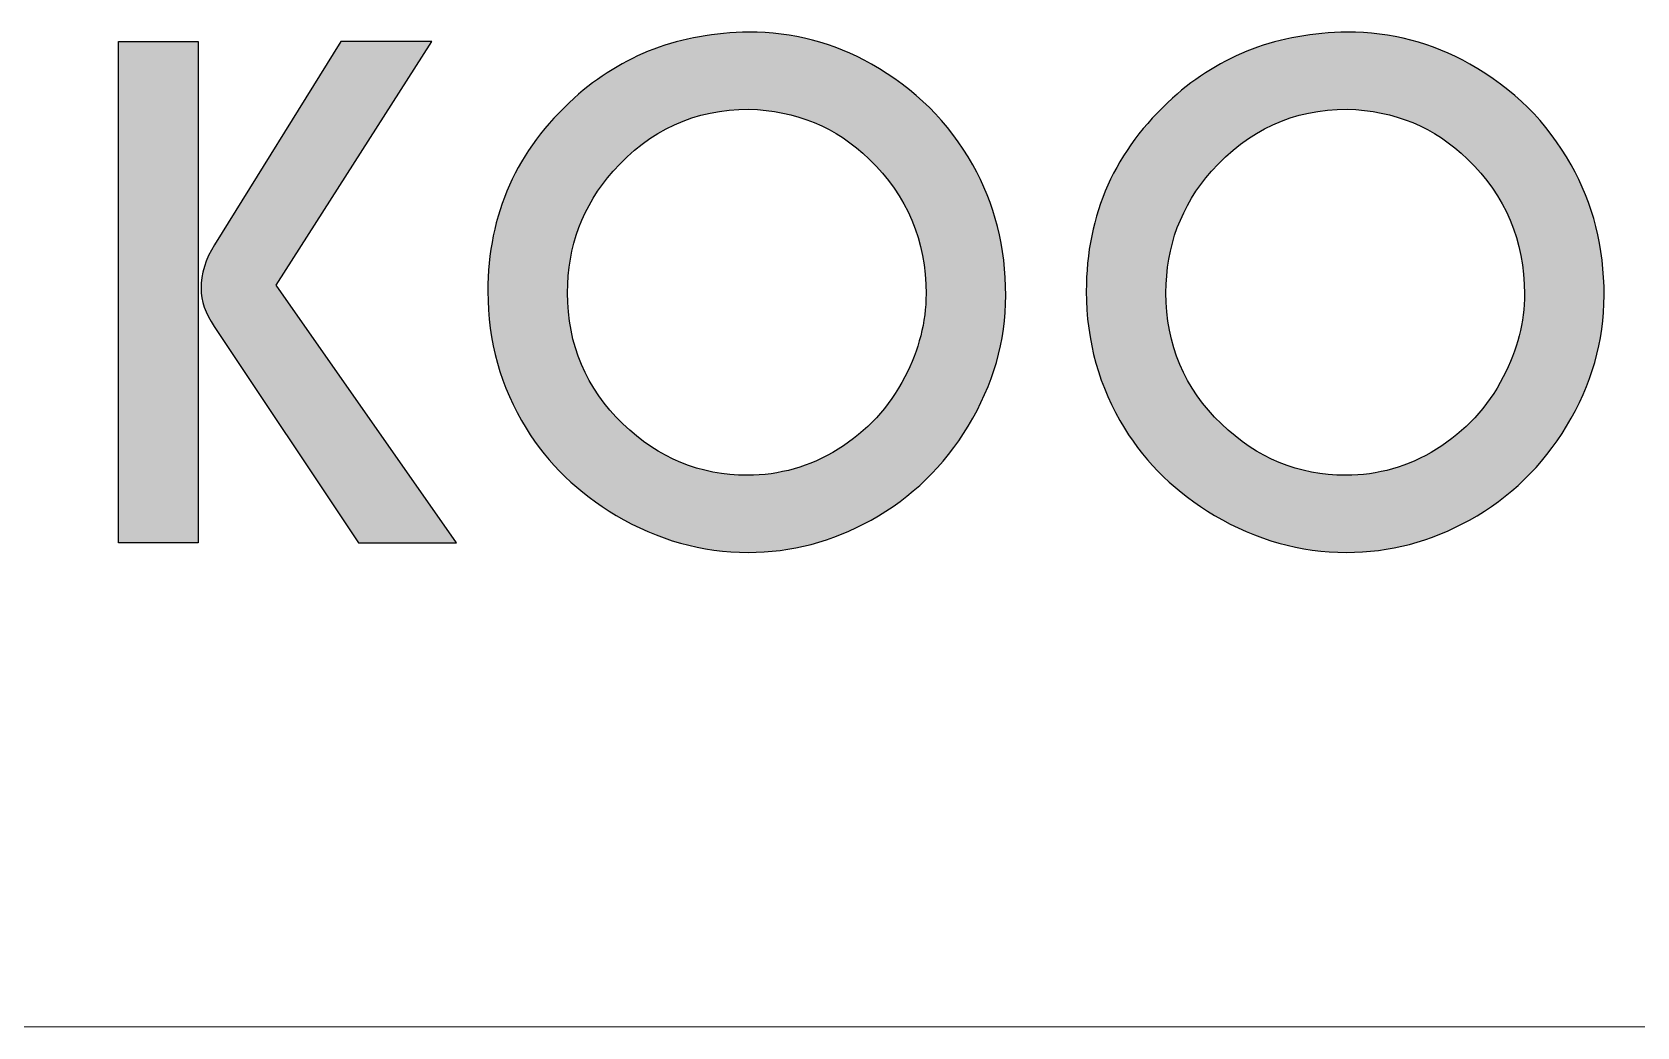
# Model space of a CAD drawing. Header units: inches. Extents: x -244 to 524, y 600 to 1121.
# Drawn here: x -170.61 to -156.18, y 1061.02 to 1069.95 of the extents above; entities that cross this region are included whole.
import ezdxf

# ---------------------------------------------------------------- set-up
doc = ezdxf.new("R2010")
doc.units = ezdxf.units.IN
doc.layers.add('1', color=7, linetype='Continuous', true_color=0xffffff)
doc.layers.add('layer 1', color=7, linetype='Continuous')

msp = doc.modelspace()

# ---------------------------------------------------------------- hatches: boundary and pattern name
h = msp.add_hatch(color=256)
h.dxf.hatch_style = 1
edge = h.paths.add_edge_path()
edge.add_spline(control_points=[(-162.154, 1068.761), (-162.154, 1068.761), (-162.154, 1068.761), (-162.154, 1068.761), (-162.154, 1068.761), (-162.369, 1069.144), (-162.673, 1069.446), (-163.064, 1069.665)], knot_values=[0.360004, 0.360004, 0.360004, 0.360004, 0.360007, 0.360007, 0.360007, 0.360007, 0.720004, 0.720004, 0.720004, 0.720004], degree=3, periodic=0)
edge.add_spline(control_points=[(-163.064, 1069.665), (-163.064, 1069.665), (-163.064, 1069.665), (-163.064, 1069.665), (-163.064, 1069.665), (-163.405, 1069.857), (-163.772, 1069.952), (-164.166, 1069.952)], knot_values=[0, 0, 0, 0, 0.000004, 0.000004, 0.000004, 0.000004, 0.360004, 0.360004, 0.360004, 0.360004], degree=3, periodic=0)
edge.add_spline(control_points=[(-164.166, 1069.952), (-164.782, 1069.946), (-165.305, 1069.748), (-165.736, 1069.359), (-165.736, 1069.359), (-166.253, 1068.895), (-166.511, 1068.317), (-166.511, 1067.624)], knot_values=[3.240004, 3.240004, 3.240004, 3.240004, 3.600004, 3.600004, 3.600004, 3.600004, 3.96, 3.96, 3.96, 3.96], degree=3, periodic=0)
edge.add_spline(control_points=[(-166.511, 1067.624), (-166.511, 1067.624), (-166.511, 1067.624), (-166.511, 1067.624), (-166.511, 1067.624), (-166.511, 1067.175), (-166.396, 1066.765), (-166.168, 1066.394)], knot_values=[2.880004, 2.880004, 2.880004, 2.880004, 2.880007, 2.880007, 2.880007, 2.880007, 3.240004, 3.240004, 3.240004, 3.240004], degree=3, periodic=0)
edge.add_spline(control_points=[(-166.168, 1066.394), (-166.168, 1066.394), (-166.168, 1066.394), (-166.168, 1066.394), (-166.168, 1066.394), (-165.971, 1066.075), (-165.7, 1065.815), (-165.359, 1065.612)], knot_values=[2.520004, 2.520004, 2.520004, 2.520004, 2.520007, 2.520007, 2.520007, 2.520007, 2.880004, 2.880004, 2.880004, 2.880004], degree=3, periodic=0)
edge.add_spline(control_points=[(-165.359, 1065.612), (-165.359, 1065.612), (-165.359, 1065.612), (-165.359, 1065.612), (-165.359, 1065.612), (-164.982, 1065.391), (-164.586, 1065.279), (-164.173, 1065.279)], knot_values=[2.160004, 2.160004, 2.160004, 2.160004, 2.160007, 2.160007, 2.160007, 2.160007, 2.520004, 2.520004, 2.520004, 2.520004], degree=3, periodic=0)
edge.add_spline(control_points=[(-164.173, 1065.279), (-164.173, 1065.279), (-164.173, 1065.279), (-164.173, 1065.279), (-164.173, 1065.279), (-163.785, 1065.279), (-163.417, 1065.376), (-163.067, 1065.57)], knot_values=[1.800004, 1.800004, 1.800004, 1.800004, 1.800007, 1.800007, 1.800007, 1.800007, 2.160004, 2.160004, 2.160004, 2.160004], degree=3, periodic=0)
edge.add_spline(control_points=[(-163.067, 1065.57), (-163.067, 1065.57), (-163.067, 1065.57), (-163.067, 1065.57), (-163.067, 1065.57), (-162.702, 1065.773), (-162.411, 1066.055), (-162.194, 1066.414)], knot_values=[1.440004, 1.440004, 1.440004, 1.440004, 1.440007, 1.440007, 1.440007, 1.440007, 1.800004, 1.800004, 1.800004, 1.800004], degree=3, periodic=0)
edge.add_spline(control_points=[(-162.194, 1066.414), (-162.194, 1066.414), (-162.194, 1066.414), (-162.194, 1066.414), (-162.194, 1066.414), (-161.969, 1066.786), (-161.857, 1067.176), (-161.857, 1067.588)], knot_values=[1.080004, 1.080004, 1.080004, 1.080004, 1.080007, 1.080007, 1.080007, 1.080007, 1.440004, 1.440004, 1.440004, 1.440004], degree=3, periodic=0)
edge.add_spline(control_points=[(-161.857, 1067.588), (-161.857, 1067.588), (-161.857, 1067.588), (-161.857, 1067.588), (-161.857, 1067.588), (-161.857, 1068.021), (-161.956, 1068.412), (-162.154, 1068.761)], knot_values=[0.720004, 0.720004, 0.720004, 0.720004, 0.720007, 0.720007, 0.720007, 0.720007, 1.080004, 1.080004, 1.080004, 1.080004], degree=3, periodic=0)
edge = h.paths.add_edge_path(flags=16)
edge.add_spline(control_points=[(-165.386, 1068.703), (-165.386, 1068.703), (-165.386, 1068.703), (-165.386, 1068.703), (-165.386, 1068.703), (-165.056, 1069.074), (-164.65, 1069.26), (-164.166, 1069.26)], knot_values=[0, 0, 0, 0, 0.000004, 0.000004, 0.000004, 0.000004, 0.440004, 0.440004, 0.440004, 0.440004], degree=3, periodic=0)
edge.add_spline(control_points=[(-164.166, 1069.26), (-163.742, 1069.249), (-163.381, 1069.099), (-163.084, 1068.812), (-163.084, 1068.812), (-162.743, 1068.484), (-162.573, 1068.08), (-162.573, 1067.601)], knot_values=[3.080004, 3.080004, 3.080004, 3.080004, 3.520004, 3.520004, 3.520004, 3.520004, 3.96, 3.96, 3.96, 3.96], degree=3, periodic=0)
edge.add_spline(control_points=[(-162.573, 1067.601), (-162.573, 1067.601), (-162.573, 1067.601), (-162.573, 1067.601), (-162.573, 1067.601), (-162.573, 1067.348), (-162.637, 1067.1), (-162.764, 1066.855)], knot_values=[2.640004, 2.640004, 2.640004, 2.640004, 2.640009, 2.640009, 2.640009, 2.640009, 3.080004, 3.080004, 3.080004, 3.080004], degree=3, periodic=0)
edge.add_spline(control_points=[(-162.764, 1066.855), (-162.764, 1066.855), (-162.764, 1066.855), (-162.764, 1066.855), (-162.764, 1066.855), (-162.905, 1066.583), (-163.105, 1066.367), (-163.364, 1066.206)], knot_values=[2.200004, 2.200004, 2.200004, 2.200004, 2.200009, 2.200009, 2.200009, 2.200009, 2.640004, 2.640004, 2.640004, 2.640004], degree=3, periodic=0)
edge.add_spline(control_points=[(-163.364, 1066.206), (-163.364, 1066.206), (-163.364, 1066.206), (-163.364, 1066.206), (-163.364, 1066.206), (-163.62, 1066.049), (-163.891, 1065.972), (-164.179, 1065.972)], knot_values=[1.760004, 1.760004, 1.760004, 1.760004, 1.760009, 1.760009, 1.760009, 1.760009, 2.200004, 2.200004, 2.200004, 2.200004], degree=3, periodic=0)
edge.add_spline(control_points=[(-164.179, 1065.972), (-164.179, 1065.972), (-164.179, 1065.972), (-164.179, 1065.972), (-164.179, 1065.972), (-164.604, 1065.972), (-164.977, 1066.126), (-165.297, 1066.433)], knot_values=[1.320004, 1.320004, 1.320004, 1.320004, 1.320009, 1.320009, 1.320009, 1.320009, 1.760004, 1.760004, 1.760004, 1.760004], degree=3, periodic=0)
edge.add_spline(control_points=[(-165.297, 1066.433), (-165.297, 1066.433), (-165.297, 1066.433), (-165.297, 1066.433), (-165.297, 1066.433), (-165.629, 1066.752), (-165.795, 1067.145), (-165.795, 1067.611)], knot_values=[0.880004, 0.880004, 0.880004, 0.880004, 0.880009, 0.880009, 0.880009, 0.880009, 1.320004, 1.320004, 1.320004, 1.320004], degree=3, periodic=0)
edge.add_spline(control_points=[(-165.795, 1067.611), (-165.795, 1067.611), (-165.795, 1067.611), (-165.795, 1067.611), (-165.795, 1067.611), (-165.795, 1068.028), (-165.659, 1068.392), (-165.386, 1068.703)], knot_values=[0.440004, 0.440004, 0.440004, 0.440004, 0.440009, 0.440009, 0.440009, 0.440009, 0.880004, 0.880004, 0.880004, 0.880004], degree=3, periodic=0)
h = msp.add_hatch(color=256)
h.dxf.hatch_style = 1
edge = h.paths.add_edge_path()
edge.add_spline(control_points=[(-156.776, 1068.761), (-156.776, 1068.761), (-156.776, 1068.761), (-156.776, 1068.761), (-156.776, 1068.761), (-156.991, 1069.144), (-157.295, 1069.446), (-157.686, 1069.665)], knot_values=[0.360004, 0.360004, 0.360004, 0.360004, 0.360007, 0.360007, 0.360007, 0.360007, 0.720004, 0.720004, 0.720004, 0.720004], degree=3, periodic=0)
edge.add_spline(control_points=[(-157.686, 1069.665), (-157.686, 1069.665), (-157.686, 1069.665), (-157.686, 1069.665), (-157.686, 1069.665), (-158.027, 1069.857), (-158.394, 1069.952), (-158.788, 1069.952)], knot_values=[0, 0, 0, 0, 0.000004, 0.000004, 0.000004, 0.000004, 0.360004, 0.360004, 0.360004, 0.360004], degree=3, periodic=0)
edge.add_spline(control_points=[(-158.788, 1069.952), (-159.404, 1069.946), (-159.927, 1069.748), (-160.358, 1069.359), (-160.358, 1069.359), (-160.875, 1068.895), (-161.133, 1068.317), (-161.133, 1067.624)], knot_values=[3.240004, 3.240004, 3.240004, 3.240004, 3.600004, 3.600004, 3.600004, 3.600004, 3.96, 3.96, 3.96, 3.96], degree=3, periodic=0)
edge.add_spline(control_points=[(-161.133, 1067.624), (-161.133, 1067.624), (-161.133, 1067.624), (-161.133, 1067.624), (-161.133, 1067.624), (-161.133, 1067.175), (-161.018, 1066.765), (-160.79, 1066.394)], knot_values=[2.880004, 2.880004, 2.880004, 2.880004, 2.880007, 2.880007, 2.880007, 2.880007, 3.240004, 3.240004, 3.240004, 3.240004], degree=3, periodic=0)
edge.add_spline(control_points=[(-160.79, 1066.394), (-160.79, 1066.394), (-160.79, 1066.394), (-160.79, 1066.394), (-160.79, 1066.394), (-160.593, 1066.075), (-160.322, 1065.815), (-159.981, 1065.612)], knot_values=[2.520004, 2.520004, 2.520004, 2.520004, 2.520007, 2.520007, 2.520007, 2.520007, 2.880004, 2.880004, 2.880004, 2.880004], degree=3, periodic=0)
edge.add_spline(control_points=[(-159.981, 1065.612), (-159.981, 1065.612), (-159.981, 1065.612), (-159.981, 1065.612), (-159.981, 1065.612), (-159.604, 1065.391), (-159.208, 1065.279), (-158.795, 1065.279)], knot_values=[2.160004, 2.160004, 2.160004, 2.160004, 2.160007, 2.160007, 2.160007, 2.160007, 2.520004, 2.520004, 2.520004, 2.520004], degree=3, periodic=0)
edge.add_spline(control_points=[(-158.795, 1065.279), (-158.795, 1065.279), (-158.795, 1065.279), (-158.795, 1065.279), (-158.795, 1065.279), (-158.407, 1065.279), (-158.039, 1065.376), (-157.689, 1065.57)], knot_values=[1.800004, 1.800004, 1.800004, 1.800004, 1.800007, 1.800007, 1.800007, 1.800007, 2.160004, 2.160004, 2.160004, 2.160004], degree=3, periodic=0)
edge.add_spline(control_points=[(-157.689, 1065.57), (-157.689, 1065.57), (-157.689, 1065.57), (-157.689, 1065.57), (-157.689, 1065.57), (-157.324, 1065.773), (-157.033, 1066.055), (-156.816, 1066.414)], knot_values=[1.440004, 1.440004, 1.440004, 1.440004, 1.440007, 1.440007, 1.440007, 1.440007, 1.800004, 1.800004, 1.800004, 1.800004], degree=3, periodic=0)
edge.add_spline(control_points=[(-156.816, 1066.414), (-156.816, 1066.414), (-156.816, 1066.414), (-156.816, 1066.414), (-156.816, 1066.414), (-156.591, 1066.786), (-156.479, 1067.176), (-156.479, 1067.588)], knot_values=[1.080004, 1.080004, 1.080004, 1.080004, 1.080007, 1.080007, 1.080007, 1.080007, 1.440004, 1.440004, 1.440004, 1.440004], degree=3, periodic=0)
edge.add_spline(control_points=[(-156.479, 1067.588), (-156.479, 1067.588), (-156.479, 1067.588), (-156.479, 1067.588), (-156.479, 1067.588), (-156.479, 1068.021), (-156.578, 1068.412), (-156.776, 1068.761)], knot_values=[0.720004, 0.720004, 0.720004, 0.720004, 0.720007, 0.720007, 0.720007, 0.720007, 1.080004, 1.080004, 1.080004, 1.080004], degree=3, periodic=0)
edge = h.paths.add_edge_path(flags=16)
edge.add_spline(control_points=[(-159.815, 1068.892), (-159.77, 1068.93), (-159.724, 1068.965), (-159.677, 1068.997)], knot_values=[0.302497, 0.302497, 0.302497, 0.302497, 0.357496, 0.357496, 0.357496, 0.357496], degree=3, periodic=0)
edge.add_spline(control_points=[(-159.677, 1068.997), (-159.629, 1069.029), (-159.581, 1069.058), (-159.531, 1069.084)], knot_values=[0.247498, 0.247498, 0.247498, 0.247498, 0.302497, 0.302497, 0.302497, 0.302497], degree=3, periodic=0)
edge.add_spline(control_points=[(-159.531, 1069.084), (-159.482, 1069.11), (-159.431, 1069.133), (-159.379, 1069.153)], knot_values=[0.192498, 0.192498, 0.192498, 0.192498, 0.247498, 0.247498, 0.247498, 0.247498], degree=3, periodic=0)
edge.add_spline(control_points=[(-159.379, 1069.153), (-159.327, 1069.174), (-159.274, 1069.191), (-159.219, 1069.206)], knot_values=[0.137499, 0.137499, 0.137499, 0.137499, 0.192498, 0.192498, 0.192498, 0.192498], degree=3, periodic=0)
edge.add_spline(control_points=[(-159.219, 1069.206), (-159.165, 1069.22), (-159.109, 1069.232), (-159.052, 1069.24)], knot_values=[0.082499, 0.082499, 0.082499, 0.082499, 0.137499, 0.137499, 0.137499, 0.137499], degree=3, periodic=0)
edge.add_spline(control_points=[(-159.052, 1069.24), (-158.995, 1069.249), (-158.937, 1069.255), (-158.878, 1069.258)], knot_values=[0.0275, 0.0275, 0.0275, 0.0275, 0.082499, 0.082499, 0.082499, 0.082499], degree=3, periodic=0)
edge.add_spline(control_points=[(-158.878, 1069.258), (-158.848, 1069.259), (-158.818, 1069.26), (-158.788, 1069.26)], knot_values=[0, 0, 0, 0, 0.0275, 0.0275, 0.0275, 0.0275], degree=3, periodic=0)
edge.add_spline(control_points=[(-158.788, 1069.26), (-158.735, 1069.259), (-158.683, 1069.255), (-158.632, 1069.249)], knot_values=[3.905001, 3.905001, 3.905001, 3.905001, 3.96, 3.96, 3.96, 3.96], degree=3, periodic=0)
edge.add_spline(control_points=[(-158.632, 1069.249), (-158.53, 1069.238), (-158.432, 1069.218), (-158.337, 1069.189)], knot_values=[3.795002, 3.795002, 3.795002, 3.795002, 3.905001, 3.905001, 3.905001, 3.905001], degree=3, periodic=0)
edge.add_spline(control_points=[(-158.337, 1069.189), (-158.243, 1069.16), (-158.153, 1069.123), (-158.067, 1069.077)], knot_values=[3.685003, 3.685003, 3.685003, 3.685003, 3.795002, 3.795002, 3.795002, 3.795002], degree=3, periodic=0)
edge.add_spline(control_points=[(-158.067, 1069.077), (-157.981, 1069.031), (-157.899, 1068.976), (-157.82, 1068.913)], knot_values=[3.575004, 3.575004, 3.575004, 3.575004, 3.685003, 3.685003, 3.685003, 3.685003], degree=3, periodic=0)
edge.add_spline(control_points=[(-157.82, 1068.913), (-157.781, 1068.882), (-157.743, 1068.848), (-157.706, 1068.812), (-157.706, 1068.812), (-157.663, 1068.771), (-157.623, 1068.729), (-157.586, 1068.686)], knot_values=[3.464997, 3.464997, 3.464997, 3.464997, 3.520001, 3.520001, 3.520001, 3.520001, 3.575004, 3.575004, 3.575004, 3.575004], degree=3, periodic=0)
edge.add_spline(control_points=[(-157.586, 1068.686), (-157.53, 1068.621), (-157.48, 1068.553), (-157.436, 1068.482)], knot_values=[3.382498, 3.382498, 3.382498, 3.382498, 3.464997, 3.464997, 3.464997, 3.464997], degree=3, periodic=0)
edge.add_spline(control_points=[(-157.436, 1068.482), (-157.407, 1068.436), (-157.38, 1068.387), (-157.356, 1068.338)], knot_values=[3.327499, 3.327499, 3.327499, 3.327499, 3.382498, 3.382498, 3.382498, 3.382498], degree=3, periodic=0)
edge.add_spline(control_points=[(-157.356, 1068.338), (-157.333, 1068.289), (-157.311, 1068.238), (-157.293, 1068.187)], knot_values=[3.272501, 3.272501, 3.272501, 3.272501, 3.327499, 3.327499, 3.327499, 3.327499], degree=3, periodic=0)
edge.add_spline(control_points=[(-157.293, 1068.187), (-157.274, 1068.135), (-157.258, 1068.082), (-157.245, 1068.028)], knot_values=[3.217502, 3.217502, 3.217502, 3.217502, 3.272501, 3.272501, 3.272501, 3.272501], degree=3, periodic=0)
edge.add_spline(control_points=[(-157.245, 1068.028), (-157.225, 1067.947), (-157.211, 1067.863), (-157.203, 1067.777)], knot_values=[3.135003, 3.135003, 3.135003, 3.135003, 3.217502, 3.217502, 3.217502, 3.217502], degree=3, periodic=0)
edge.add_spline(control_points=[(-157.203, 1067.777), (-157.198, 1067.719), (-157.195, 1067.661), (-157.195, 1067.601)], knot_values=[3.080004, 3.080004, 3.080004, 3.080004, 3.135003, 3.135003, 3.135003, 3.135003], degree=3, periodic=0)
edge.add_spline(control_points=[(-157.195, 1067.601), (-157.195, 1067.601), (-157.195, 1067.601), (-157.195, 1067.601), (-157.195, 1067.601), (-157.195, 1067.348), (-157.259, 1067.1), (-157.386, 1066.855)], knot_values=[2.640004, 2.640004, 2.640004, 2.640004, 2.640009, 2.640009, 2.640009, 2.640009, 3.080004, 3.080004, 3.080004, 3.080004], degree=3, periodic=0)
edge.add_spline(control_points=[(-157.386, 1066.855), (-157.386, 1066.855), (-157.386, 1066.855), (-157.386, 1066.855), (-157.386, 1066.855), (-157.404, 1066.821), (-157.422, 1066.788), (-157.442, 1066.756)], knot_values=[2.584997, 2.584997, 2.584997, 2.584997, 2.585001, 2.585001, 2.585001, 2.585001, 2.640004, 2.640004, 2.640004, 2.640004], degree=3, periodic=0)
edge.add_spline(control_points=[(-157.442, 1066.756), (-157.481, 1066.691), (-157.523, 1066.63), (-157.57, 1066.573)], knot_values=[2.474999, 2.474999, 2.474999, 2.474999, 2.584997, 2.584997, 2.584997, 2.584997], degree=3, periodic=0)
edge.add_spline(control_points=[(-157.57, 1066.573), (-157.616, 1066.515), (-157.666, 1066.461), (-157.72, 1066.41)], knot_values=[2.365001, 2.365001, 2.365001, 2.365001, 2.474999, 2.474999, 2.474999, 2.474999], degree=3, periodic=0)
edge.add_spline(control_points=[(-157.72, 1066.41), (-157.774, 1066.36), (-157.831, 1066.312), (-157.892, 1066.269)], knot_values=[2.255003, 2.255003, 2.255003, 2.255003, 2.365001, 2.365001, 2.365001, 2.365001], degree=3, periodic=0)
edge.add_spline(control_points=[(-157.892, 1066.269), (-157.923, 1066.247), (-157.954, 1066.226), (-157.986, 1066.206)], knot_values=[2.200004, 2.200004, 2.200004, 2.200004, 2.255003, 2.255003, 2.255003, 2.255003], degree=3, periodic=0)
edge.add_spline(control_points=[(-157.986, 1066.206), (-157.986, 1066.206), (-157.986, 1066.206), (-157.986, 1066.206), (-157.986, 1066.206), (-158.018, 1066.186), (-158.051, 1066.168), (-158.083, 1066.151)], knot_values=[2.144997, 2.144997, 2.144997, 2.144997, 2.145001, 2.145001, 2.145001, 2.145001, 2.200004, 2.200004, 2.200004, 2.200004], degree=3, periodic=0)
edge.add_spline(control_points=[(-158.083, 1066.151), (-158.148, 1066.117), (-158.214, 1066.087), (-158.281, 1066.063)], knot_values=[2.034999, 2.034999, 2.034999, 2.034999, 2.144997, 2.144997, 2.144997, 2.144997], degree=3, periodic=0)
edge.add_spline(control_points=[(-158.281, 1066.063), (-158.347, 1066.038), (-158.415, 1066.019), (-158.484, 1066.004)], knot_values=[1.925001, 1.925001, 1.925001, 1.925001, 2.034999, 2.034999, 2.034999, 2.034999], degree=3, periodic=0)
edge.add_spline(control_points=[(-158.484, 1066.004), (-158.519, 1065.997), (-158.553, 1065.991), (-158.588, 1065.986)], knot_values=[1.870002, 1.870002, 1.870002, 1.870002, 1.925001, 1.925001, 1.925001, 1.925001], degree=3, periodic=0)
edge.add_spline(control_points=[(-158.588, 1065.986), (-158.623, 1065.981), (-158.659, 1065.978), (-158.694, 1065.975)], knot_values=[1.815003, 1.815003, 1.815003, 1.815003, 1.870002, 1.870002, 1.870002, 1.870002], degree=3, periodic=0)
edge.add_spline(control_points=[(-158.694, 1065.975), (-158.73, 1065.973), (-158.765, 1065.972), (-158.801, 1065.972)], knot_values=[1.760004, 1.760004, 1.760004, 1.760004, 1.815003, 1.815003, 1.815003, 1.815003], degree=3, periodic=0)
edge.add_spline(control_points=[(-158.801, 1065.972), (-158.801, 1065.972), (-158.801, 1065.972), (-158.801, 1065.972), (-158.801, 1065.972), (-158.855, 1065.972), (-158.907, 1065.974), (-158.958, 1065.979)], knot_values=[1.704997, 1.704997, 1.704997, 1.704997, 1.705001, 1.705001, 1.705001, 1.705001, 1.760004, 1.760004, 1.760004, 1.760004], degree=3, periodic=0)
edge.add_spline(control_points=[(-158.958, 1065.979), (-159.035, 1065.986), (-159.111, 1065.999), (-159.184, 1066.017)], knot_values=[1.622498, 1.622498, 1.622498, 1.622498, 1.704997, 1.704997, 1.704997, 1.704997], degree=3, periodic=0)
edge.add_spline(control_points=[(-159.184, 1066.017), (-159.233, 1066.029), (-159.281, 1066.043), (-159.329, 1066.06)], knot_values=[1.567499, 1.567499, 1.567499, 1.567499, 1.622498, 1.622498, 1.622498, 1.622498], degree=3, periodic=0)
edge.add_spline(control_points=[(-159.329, 1066.06), (-159.4, 1066.085), (-159.469, 1066.116), (-159.537, 1066.152)], knot_values=[1.485001, 1.485001, 1.485001, 1.485001, 1.567499, 1.567499, 1.567499, 1.567499], degree=3, periodic=0)
edge.add_spline(control_points=[(-159.537, 1066.152), (-159.626, 1066.2), (-159.713, 1066.258), (-159.797, 1066.325)], knot_values=[1.375003, 1.375003, 1.375003, 1.375003, 1.485001, 1.485001, 1.485001, 1.485001], degree=3, periodic=0)
edge.add_spline(control_points=[(-159.797, 1066.325), (-159.838, 1066.359), (-159.879, 1066.395), (-159.919, 1066.433)], knot_values=[1.320004, 1.320004, 1.320004, 1.320004, 1.375003, 1.375003, 1.375003, 1.375003], degree=3, periodic=0)
edge.add_spline(control_points=[(-159.919, 1066.433), (-159.919, 1066.433), (-159.919, 1066.433), (-159.919, 1066.433), (-159.919, 1066.433), (-159.961, 1066.473), (-160, 1066.514), (-160.036, 1066.556)], knot_values=[1.264997, 1.264997, 1.264997, 1.264997, 1.265001, 1.265001, 1.265001, 1.265001, 1.320004, 1.320004, 1.320004, 1.320004], degree=3, periodic=0)
edge.add_spline(control_points=[(-160.036, 1066.556), (-160.091, 1066.619), (-160.139, 1066.685), (-160.182, 1066.754)], knot_values=[1.182498, 1.182498, 1.182498, 1.182498, 1.264997, 1.264997, 1.264997, 1.264997], degree=3, periodic=0)
edge.add_spline(control_points=[(-160.182, 1066.754), (-160.21, 1066.799), (-160.236, 1066.846), (-160.26, 1066.894)], knot_values=[1.127499, 1.127499, 1.127499, 1.127499, 1.182498, 1.182498, 1.182498, 1.182498], degree=3, periodic=0)
edge.add_spline(control_points=[(-160.26, 1066.894), (-160.283, 1066.942), (-160.304, 1066.991), (-160.322, 1067.041)], knot_values=[1.072501, 1.072501, 1.072501, 1.072501, 1.127499, 1.127499, 1.127499, 1.127499], degree=3, periodic=0)
edge.add_spline(control_points=[(-160.322, 1067.041), (-160.34, 1067.091), (-160.356, 1067.143), (-160.368, 1067.195)], knot_values=[1.017502, 1.017502, 1.017502, 1.017502, 1.072501, 1.072501, 1.072501, 1.072501], degree=3, periodic=0)
edge.add_spline(control_points=[(-160.368, 1067.195), (-160.388, 1067.274), (-160.401, 1067.355), (-160.409, 1067.439)], knot_values=[0.935003, 0.935003, 0.935003, 0.935003, 1.017502, 1.017502, 1.017502, 1.017502], degree=3, periodic=0)
edge.add_spline(control_points=[(-160.409, 1067.439), (-160.414, 1067.495), (-160.417, 1067.552), (-160.417, 1067.611)], knot_values=[0.880004, 0.880004, 0.880004, 0.880004, 0.935003, 0.935003, 0.935003, 0.935003], degree=3, periodic=0)
edge.add_spline(control_points=[(-160.417, 1067.611), (-160.417, 1067.611), (-160.417, 1067.611), (-160.417, 1067.611), (-160.417, 1067.611), (-160.417, 1067.663), (-160.415, 1067.714), (-160.411, 1067.765)], knot_values=[0.824997, 0.824997, 0.824997, 0.824997, 0.825001, 0.825001, 0.825001, 0.825001, 0.880004, 0.880004, 0.880004, 0.880004], degree=3, periodic=0)
edge.add_spline(control_points=[(-160.411, 1067.765), (-160.402, 1067.866), (-160.385, 1067.964), (-160.36, 1068.058)], knot_values=[0.714999, 0.714999, 0.714999, 0.714999, 0.824997, 0.824997, 0.824997, 0.824997], degree=3, periodic=0)
edge.add_spline(control_points=[(-160.36, 1068.058), (-160.334, 1068.152), (-160.3, 1068.243), (-160.257, 1068.331)], knot_values=[0.605001, 0.605001, 0.605001, 0.605001, 0.714999, 0.714999, 0.714999, 0.714999], degree=3, periodic=0)
edge.add_spline(control_points=[(-160.257, 1068.331), (-160.215, 1068.418), (-160.164, 1068.503), (-160.104, 1068.584)], knot_values=[0.495003, 0.495003, 0.495003, 0.495003, 0.605001, 0.605001, 0.605001, 0.605001], degree=3, periodic=0)
edge.add_spline(control_points=[(-160.104, 1068.584), (-160.074, 1068.624), (-160.042, 1068.664), (-160.008, 1068.703)], knot_values=[0.440004, 0.440004, 0.440004, 0.440004, 0.495003, 0.495003, 0.495003, 0.495003], degree=3, periodic=0)
edge.add_spline(control_points=[(-160.008, 1068.703), (-160.008, 1068.703), (-160.008, 1068.703), (-160.008, 1068.703), (-160.008, 1068.703), (-159.988, 1068.726), (-159.967, 1068.748), (-159.946, 1068.77)], knot_values=[0.412496, 0.412496, 0.412496, 0.412496, 0.4125, 0.4125, 0.4125, 0.4125, 0.440004, 0.440004, 0.440004, 0.440004], degree=3, periodic=0)
edge.add_spline(control_points=[(-159.946, 1068.77), (-159.924, 1068.792), (-159.903, 1068.813), (-159.881, 1068.833)], knot_values=[0.384996, 0.384996, 0.384996, 0.384996, 0.412496, 0.412496, 0.412496, 0.412496], degree=3, periodic=0)
edge.add_spline(control_points=[(-159.881, 1068.833), (-159.859, 1068.854), (-159.837, 1068.873), (-159.815, 1068.892)], knot_values=[0.357496, 0.357496, 0.357496, 0.357496, 0.384996, 0.384996, 0.384996, 0.384996], degree=3, periodic=0)
msp.add_hatch(color=256).paths.add_polyline_path([(-169.831, 1069.867), (-169.831, 1065.365), (-169.115, 1065.365), (-169.115, 1069.867)])
h = msp.add_hatch(color=256)
h.dxf.hatch_style = 1
edge = h.paths.add_edge_path()
edge.add_spline(control_points=[(-167.504, 1069.1), (-167.321, 1069.388), (-167.158, 1069.642), (-167.074, 1069.773)], knot_values=[3.031877, 3.031877, 3.031877, 3.031877, 3.167514, 3.167514, 3.167514, 3.167514], degree=3, periodic=0)
edge.add_spline(control_points=[(-167.074, 1069.773), (-167.038, 1069.829), (-167.017, 1069.863), (-167.015, 1069.866)], knot_values=[2.973872, 2.973872, 2.973872, 2.973872, 3.031877, 3.031877, 3.031877, 3.031877], degree=3, periodic=0)
edge.add_spline(control_points=[(-167.015, 1069.866), (-167.014, 1069.867), (-167.014, 1069.867), (-167.014, 1069.867), (-167.014, 1069.867), (-167.014, 1069.867), (-167.014, 1069.867), (-167.014, 1069.867)], knot_values=[2.969517, 2.969517, 2.969517, 2.969517, 2.973389, 2.973389, 2.973389, 2.973389, 2.973872, 2.973872, 2.973872, 2.973872], degree=3, periodic=0)
edge.add_spline(control_points=[(-167.016, 1069.867), (-167.017, 1069.867), (-167.018, 1069.867), (-167.019, 1069.867)], knot_values=[2.948901, 2.948901, 2.948901, 2.948901, 2.955423, 2.955423, 2.955423, 2.955423], degree=3, periodic=0)
edge.add_spline(control_points=[(-167.019, 1069.867), (-167.02, 1069.867), (-167.022, 1069.867), (-167.023, 1069.867)], knot_values=[2.939063, 2.939063, 2.939063, 2.939063, 2.948901, 2.948901, 2.948901, 2.948901], degree=3, periodic=0)
edge.add_spline(control_points=[(-167.023, 1069.867), (-167.029, 1069.867), (-167.036, 1069.867), (-167.046, 1069.867)], knot_values=[2.911348, 2.911348, 2.911348, 2.911348, 2.939063, 2.939063, 2.939063, 2.939063], degree=3, periodic=0)
edge.add_spline(control_points=[(-167.046, 1069.867), (-167.055, 1069.867), (-167.066, 1069.867), (-167.078, 1069.867)], knot_values=[2.885482, 2.885482, 2.885482, 2.885482, 2.911348, 2.911348, 2.911348, 2.911348], degree=3, periodic=0)
edge.add_spline(control_points=[(-167.078, 1069.867), (-167.096, 1069.867), (-167.118, 1069.867), (-167.142, 1069.867)], knot_values=[2.846252, 2.846252, 2.846252, 2.846252, 2.885482, 2.885482, 2.885482, 2.885482], degree=3, periodic=0)
edge.add_spline(control_points=[(-167.142, 1069.867), (-167.218, 1069.867), (-167.318, 1069.867), (-167.42, 1069.867)], knot_values=[2.723882, 2.723882, 2.723882, 2.723882, 2.846252, 2.846252, 2.846252, 2.846252], degree=3, periodic=0)
edge.add_spline(control_points=[(-167.42, 1069.867), (-167.5, 1069.867), (-167.581, 1069.867), (-167.649, 1069.867)], knot_values=[2.626259, 2.626259, 2.626259, 2.626259, 2.723882, 2.723882, 2.723882, 2.723882], degree=3, periodic=0)
edge.add_spline(control_points=[(-167.649, 1069.867), (-167.755, 1069.867), (-167.832, 1069.867), (-167.832, 1069.867), (-167.832, 1069.867), (-167.832, 1069.867), (-167.832, 1069.867), (-167.832, 1069.867)], knot_values=[2.474995, 2.474995, 2.474995, 2.474995, 2.626254, 2.626254, 2.626254, 2.626254, 2.626259, 2.626259, 2.626259, 2.626259], degree=3, periodic=0)
edge.add_spline(control_points=[(-167.832, 1069.867), (-167.832, 1069.867), (-167.903, 1069.753), (-168.009, 1069.582)], knot_values=[2.351262, 2.351262, 2.351262, 2.351262, 2.474995, 2.474995, 2.474995, 2.474995], degree=3, periodic=0)
edge.add_spline(control_points=[(-168.009, 1069.582), (-168.329, 1069.069), (-168.967, 1068.043), (-168.968, 1068.043)], knot_values=[1.98002, 1.98002, 1.98002, 1.98002, 2.351262, 2.351262, 2.351262, 2.351262], degree=3, periodic=0)
edge.add_spline(control_points=[(-168.968, 1068.043), (-168.968, 1068.043), (-168.968, 1068.043), (-168.968, 1068.043), (-168.968, 1068.043), (-168.978, 1068.027), (-168.987, 1068.011), (-168.996, 1067.994)], knot_values=[1.918122, 1.918122, 1.918122, 1.918122, 1.918141, 1.918141, 1.918141, 1.918141, 1.98002, 1.98002, 1.98002, 1.98002], degree=3, periodic=0)
edge.add_spline(control_points=[(-168.996, 1067.994), (-169.014, 1067.962), (-169.029, 1067.929), (-169.042, 1067.896)], knot_values=[1.794374, 1.794374, 1.794374, 1.794374, 1.918122, 1.918122, 1.918122, 1.918122], degree=3, periodic=0)
edge.add_spline(control_points=[(-169.042, 1067.896), (-169.054, 1067.863), (-169.064, 1067.83), (-169.072, 1067.797)], knot_values=[1.670626, 1.670626, 1.670626, 1.670626, 1.794374, 1.794374, 1.794374, 1.794374], degree=3, periodic=0)
edge.add_spline(control_points=[(-169.072, 1067.797), (-169.08, 1067.764), (-169.085, 1067.73), (-169.087, 1067.697)], knot_values=[1.546879, 1.546879, 1.546879, 1.546879, 1.670626, 1.670626, 1.670626, 1.670626], degree=3, periodic=0)
edge.add_spline(control_points=[(-169.087, 1067.697), (-169.089, 1067.68), (-169.089, 1067.664), (-169.089, 1067.647)], knot_values=[1.485005, 1.485005, 1.485005, 1.485005, 1.546879, 1.546879, 1.546879, 1.546879], degree=3, periodic=0)
edge.add_spline(control_points=[(-169.089, 1067.647), (-169.089, 1067.647), (-169.089, 1067.647), (-169.089, 1067.647), (-169.089, 1067.647), (-169.089, 1067.633), (-169.089, 1067.62), (-169.087, 1067.606)], knot_values=[1.423121, 1.423121, 1.423121, 1.423121, 1.423126, 1.423126, 1.423126, 1.423126, 1.485005, 1.485005, 1.485005, 1.485005], degree=3, periodic=0)
edge.add_spline(control_points=[(-169.087, 1067.606), (-169.085, 1067.579), (-169.08, 1067.552), (-169.072, 1067.524)], knot_values=[1.299374, 1.299374, 1.299374, 1.299374, 1.423121, 1.423121, 1.423121, 1.423121], degree=3, periodic=0)
edge.add_spline(control_points=[(-169.072, 1067.524), (-169.065, 1067.496), (-169.055, 1067.467), (-169.043, 1067.439)], knot_values=[1.175626, 1.175626, 1.175626, 1.175626, 1.299374, 1.299374, 1.299374, 1.299374], degree=3, periodic=0)
edge.add_spline(control_points=[(-169.043, 1067.439), (-169.03, 1067.41), (-169.015, 1067.381), (-168.998, 1067.352)], knot_values=[1.051879, 1.051879, 1.051879, 1.051879, 1.175626, 1.175626, 1.175626, 1.175626], degree=3, periodic=0)
edge.add_spline(control_points=[(-168.998, 1067.352), (-168.989, 1067.337), (-168.98, 1067.323), (-168.97, 1067.308)], knot_values=[0.990005, 0.990005, 0.990005, 0.990005, 1.051879, 1.051879, 1.051879, 1.051879], degree=3, periodic=0)
edge.add_spline(control_points=[(-168.97, 1067.308), (-168.97, 1067.308), (-168.97, 1067.308), (-168.97, 1067.308), (-168.97, 1067.308), (-168.97, 1067.308), (-168.646, 1066.822), (-168.322, 1066.336)], knot_values=[0.7425, 0.7425, 0.7425, 0.7425, 0.742505, 0.742505, 0.742505, 0.742505, 0.990005, 0.990005, 0.990005, 0.990005], degree=3, periodic=0)
edge.add_spline(control_points=[(-168.322, 1066.336), (-167.998, 1065.851), (-167.674, 1065.365), (-167.674, 1065.365)], knot_values=[0.495005, 0.495005, 0.495005, 0.495005, 0.7425, 0.7425, 0.7425, 0.7425], degree=3, periodic=0)
edge.add_spline(control_points=[(-167.674, 1065.365), (-167.674, 1065.365), (-167.674, 1065.365), (-167.674, 1065.365), (-167.674, 1065.365), (-167.674, 1065.365), (-166.793, 1065.365), (-166.792, 1065.365)], knot_values=[0.000005, 0.000005, 0.000005, 0.000005, 0.00001, 0.00001, 0.00001, 0.00001, 0.495005, 0.495005, 0.495005, 0.495005], degree=3, periodic=0)
edge.add_spline(control_points=[(-166.792, 1065.365), (-166.792, 1065.365), (-167.198, 1065.944), (-167.603, 1066.523)], knot_values=[3.712485, 3.712485, 3.712485, 3.712485, 3.96, 3.96, 3.96, 3.96], degree=3, periodic=0)
edge.add_spline(control_points=[(-167.603, 1066.523), (-168.008, 1067.102), (-168.413, 1067.681), (-168.413, 1067.681), (-168.413, 1067.681), (-168.413, 1067.681), (-168.413, 1067.681), (-168.413, 1067.681)], knot_values=[3.464753, 3.464753, 3.464753, 3.464753, 3.712238, 3.712239, 3.712239, 3.712239, 3.712485, 3.712485, 3.712485, 3.712485], degree=3, periodic=0)
edge.add_spline(control_points=[(-168.413, 1067.681), (-168.412, 1067.681), (-168.411, 1067.683), (-168.409, 1067.687)], knot_values=[3.449529, 3.449529, 3.449529, 3.449529, 3.464753, 3.464753, 3.464753, 3.464753], degree=3, periodic=0)
edge.add_spline(control_points=[(-168.409, 1067.687), (-168.401, 1067.699), (-168.381, 1067.73), (-168.353, 1067.774)], knot_values=[3.40319, 3.40319, 3.40319, 3.40319, 3.449529, 3.449529, 3.449529, 3.449529], degree=3, periodic=0)
edge.add_spline(control_points=[(-168.353, 1067.774), (-168.241, 1067.949), (-167.988, 1068.344), (-167.732, 1068.744)], knot_values=[3.221956, 3.221956, 3.221956, 3.221956, 3.40319, 3.40319, 3.40319, 3.40319], degree=3, periodic=0)
edge.add_spline(control_points=[(-167.732, 1068.744), (-167.655, 1068.864), (-167.578, 1068.985), (-167.504, 1069.1)], knot_values=[3.167514, 3.167514, 3.167514, 3.167514, 3.221956, 3.221956, 3.221956, 3.221956], degree=3, periodic=0)

# ---------------------------------------------------------------- linework, layer by layer
msp.add_lwpolyline([(-169.831, 1069.867), (-169.115, 1069.867), (-169.115, 1065.365), (-169.831, 1065.365)], close=True)
at = {"layer": '1', "color": 7, "linetype": 'Continuous', "lineweight": 18}
msp.add_line((-218.227, 1061.018), (-137.837, 1061.018), dxfattribs=at)
at = {"layer": 'layer 1'}
for points, knots in [([(-164.166, 1069.952), (-163.772, 1069.952), (-163.405, 1069.857), (-163.064, 1069.665), (-163.064, 1069.665), (-162.673, 1069.446), (-162.369, 1069.144), (-162.154, 1068.761), (-162.154, 1068.761), (-161.956, 1068.412), (-161.857, 1068.021), (-161.857, 1067.588), (-161.857, 1067.588), (-161.857, 1067.176), (-161.969, 1066.786), (-162.194, 1066.414), (-162.194, 1066.414), (-162.411, 1066.055), (-162.702, 1065.773), (-163.067, 1065.57), (-163.067, 1065.57), (-163.417, 1065.376), (-163.785, 1065.279), (-164.173, 1065.279), (-164.173, 1065.279), (-164.586, 1065.279), (-164.982, 1065.391), (-165.359, 1065.612), (-165.359, 1065.612), (-165.7, 1065.815), (-165.971, 1066.075), (-166.168, 1066.394), (-166.168, 1066.394), (-166.396, 1066.765), (-166.511, 1067.175), (-166.511, 1067.624), (-166.511, 1067.624), (-166.511, 1068.317), (-166.253, 1068.895), (-165.736, 1069.359), (-165.736, 1069.359), (-165.305, 1069.748), (-164.782, 1069.946), (-164.166, 1069.952)], [0, 0, 0, 0, 0.090909, 0.090909, 0.090909, 0.090909, 0.181818, 0.181818, 0.181818, 0.181818, 0.272727, 0.272727, 0.272727, 0.272727, 0.363636, 0.363636, 0.363636, 0.363636, 0.454545, 0.454545, 0.454545, 0.454545, 0.545455, 0.545455, 0.545455, 0.545455, 0.636364, 0.636364, 0.636364, 0.636364, 0.727273, 0.727273, 0.727273, 0.727273, 0.818182, 0.818182, 0.818182, 0.818182, 0.909091, 0.909091, 0.909091, 0.909091, 1, 1, 1, 1]), ([(-158.788, 1069.952), (-158.394, 1069.952), (-158.027, 1069.857), (-157.686, 1069.665), (-157.686, 1069.665), (-157.295, 1069.446), (-156.991, 1069.144), (-156.776, 1068.761), (-156.776, 1068.761), (-156.578, 1068.412), (-156.479, 1068.021), (-156.479, 1067.588), (-156.479, 1067.588), (-156.479, 1067.176), (-156.591, 1066.786), (-156.816, 1066.414), (-156.816, 1066.414), (-157.033, 1066.055), (-157.324, 1065.773), (-157.689, 1065.57), (-157.689, 1065.57), (-158.039, 1065.376), (-158.407, 1065.279), (-158.795, 1065.279), (-158.795, 1065.279), (-159.208, 1065.279), (-159.604, 1065.391), (-159.981, 1065.612), (-159.981, 1065.612), (-160.322, 1065.815), (-160.593, 1066.075), (-160.79, 1066.394), (-160.79, 1066.394), (-161.018, 1066.765), (-161.133, 1067.175), (-161.133, 1067.624), (-161.133, 1067.624), (-161.133, 1068.317), (-160.875, 1068.895), (-160.358, 1069.359), (-160.358, 1069.359), (-159.927, 1069.748), (-159.404, 1069.946), (-158.788, 1069.952)], [0, 0, 0, 0, 0.090909, 0.090909, 0.090909, 0.090909, 0.181818, 0.181818, 0.181818, 0.181818, 0.272727, 0.272727, 0.272727, 0.272727, 0.363636, 0.363636, 0.363636, 0.363636, 0.454545, 0.454545, 0.454545, 0.454545, 0.545455, 0.545455, 0.545455, 0.545455, 0.636364, 0.636364, 0.636364, 0.636364, 0.727273, 0.727273, 0.727273, 0.727273, 0.818182, 0.818182, 0.818182, 0.818182, 0.909091, 0.909091, 0.909091, 0.909091, 1, 1, 1, 1]), ([(-166.792, 1065.365), (-166.792, 1065.365), (-167.674, 1065.365), (-167.674, 1065.365), (-167.674, 1065.365), (-167.674, 1065.365), (-168.97, 1067.308), (-168.97, 1067.308), (-168.97, 1067.308), (-169.05, 1067.426), (-169.089, 1067.54), (-169.089, 1067.647), (-169.089, 1067.647), (-169.089, 1067.781), (-169.049, 1067.914), (-168.968, 1068.043), (-168.968, 1068.043), (-168.968, 1068.043), (-167.832, 1069.867), (-167.832, 1069.867), (-167.832, 1069.867), (-167.832, 1069.867), (-167.014, 1069.867), (-167.014, 1069.867), (-167.014, 1069.867), (-167.014, 1069.867), (-168.413, 1067.681), (-168.413, 1067.681), (-168.413, 1067.681), (-168.413, 1067.681), (-166.792, 1065.365), (-166.792, 1065.365)], [0, 0, 0, 0, 0.125, 0.125, 0.125, 0.125, 0.25, 0.25, 0.25, 0.25, 0.375, 0.375, 0.375, 0.375, 0.5, 0.5, 0.5, 0.5, 0.625, 0.625, 0.625, 0.625, 0.75, 0.75, 0.75, 0.75, 0.875, 0.875, 0.875, 0.875, 1, 1, 1, 1]), ([(-164.166, 1069.26), (-164.65, 1069.26), (-165.056, 1069.074), (-165.386, 1068.703), (-165.386, 1068.703), (-165.659, 1068.392), (-165.795, 1068.028), (-165.795, 1067.611), (-165.795, 1067.611), (-165.795, 1067.145), (-165.629, 1066.752), (-165.297, 1066.433), (-165.297, 1066.433), (-164.977, 1066.126), (-164.604, 1065.972), (-164.179, 1065.972), (-164.179, 1065.972), (-163.891, 1065.972), (-163.62, 1066.049), (-163.364, 1066.206), (-163.364, 1066.206), (-163.105, 1066.367), (-162.905, 1066.583), (-162.764, 1066.855), (-162.764, 1066.855), (-162.637, 1067.1), (-162.573, 1067.348), (-162.573, 1067.601), (-162.573, 1067.601), (-162.573, 1068.08), (-162.743, 1068.484), (-163.084, 1068.812), (-163.084, 1068.812), (-163.381, 1069.099), (-163.742, 1069.249), (-164.166, 1069.26)], [0, 0, 0, 0, 0.111111, 0.111111, 0.111111, 0.111111, 0.222222, 0.222222, 0.222222, 0.222222, 0.333333, 0.333333, 0.333333, 0.333333, 0.444444, 0.444444, 0.444444, 0.444444, 0.555556, 0.555556, 0.555556, 0.555556, 0.666667, 0.666667, 0.666667, 0.666667, 0.777778, 0.777778, 0.777778, 0.777778, 0.888889, 0.888889, 0.888889, 0.888889, 1, 1, 1, 1]), ([(-158.788, 1069.26), (-159.272, 1069.26), (-159.678, 1069.074), (-160.008, 1068.703), (-160.008, 1068.703), (-160.281, 1068.392), (-160.417, 1068.028), (-160.417, 1067.611), (-160.417, 1067.611), (-160.417, 1067.145), (-160.251, 1066.752), (-159.919, 1066.433), (-159.919, 1066.433), (-159.599, 1066.126), (-159.226, 1065.972), (-158.801, 1065.972), (-158.801, 1065.972), (-158.513, 1065.972), (-158.242, 1066.049), (-157.986, 1066.206), (-157.986, 1066.206), (-157.727, 1066.367), (-157.527, 1066.583), (-157.386, 1066.855), (-157.386, 1066.855), (-157.259, 1067.1), (-157.195, 1067.348), (-157.195, 1067.601), (-157.195, 1067.601), (-157.195, 1068.08), (-157.365, 1068.484), (-157.706, 1068.812), (-157.706, 1068.812), (-158.003, 1069.099), (-158.364, 1069.249), (-158.788, 1069.26)], [0, 0, 0, 0, 0.111111, 0.111111, 0.111111, 0.111111, 0.222222, 0.222222, 0.222222, 0.222222, 0.333333, 0.333333, 0.333333, 0.333333, 0.444444, 0.444444, 0.444444, 0.444444, 0.555556, 0.555556, 0.555556, 0.555556, 0.666667, 0.666667, 0.666667, 0.666667, 0.777778, 0.777778, 0.777778, 0.777778, 0.888889, 0.888889, 0.888889, 0.888889, 1, 1, 1, 1])]:
    msp.add_open_spline(points, degree=3, knots=knots, dxfattribs=at)

doc.saveas('drawing.dxf')
